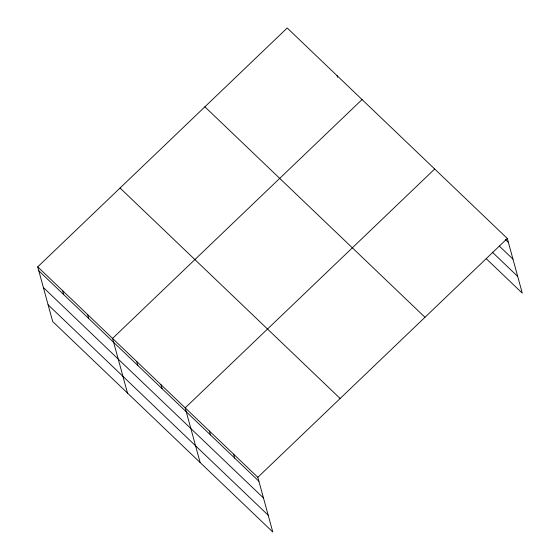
<?xml version="1.0" encoding="UTF-8"?>
<svg xmlns="http://www.w3.org/2000/svg" width="560" height="560" viewBox="0 0 560 560"><rect width="100%" height="100%" fill="white"/><g stroke="black" fill="none" stroke-linecap="round" stroke-linejoin="round"><path stroke-width="0.84" d="M37.723 266.847L257.824 477.309L272.783 532L52.689 321.538L37.723 266.847L287.217 28L507.311 238.462L522.277 293.153L486.269 258.727M362.047 99.554L112.56 338.401L127.519 393.092M434.679 169.008L185.192 407.855L200.151 462.546M257.824 477.309L507.311 238.462M505.288 239.435L508.389 242.403M499.317 246.092L512.974 259.147M492.24 252.07L517.692 276.402M204.883 106.82L424.984 317.282M120.057 188.027L340.151 398.489M38.801 270.788L258.902 481.25M43.386 287.532L263.48 497.994M48.104 304.787L268.205 515.249M337.106 75.705L337.533 77.28M233.611 454.16L234.689 458.094M209.398 431.004L210.476 434.945M160.979 384.706L162.057 388.647M136.766 361.557L137.844 365.491M87.612 314.552L88.69 318.493M62.671 290.696L63.749 294.637"/></g></svg>
